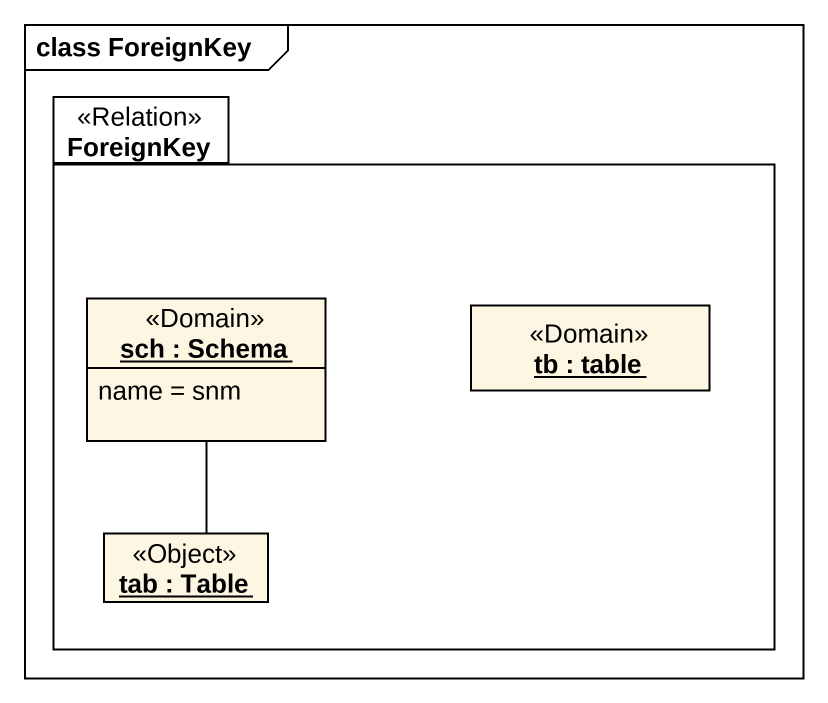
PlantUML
@startuml
mainframe class ForeignKey
hide circle
hide empty members
package ForeignKey <<Relation>> {
  object "sch : Schema" as sch <<Domain>> {
    name = snm
  }
  object "tb : table" as tb <<Domain>>
  object "tab : Table" as tab <<Object>>
}
sch -- tab
@enduml
